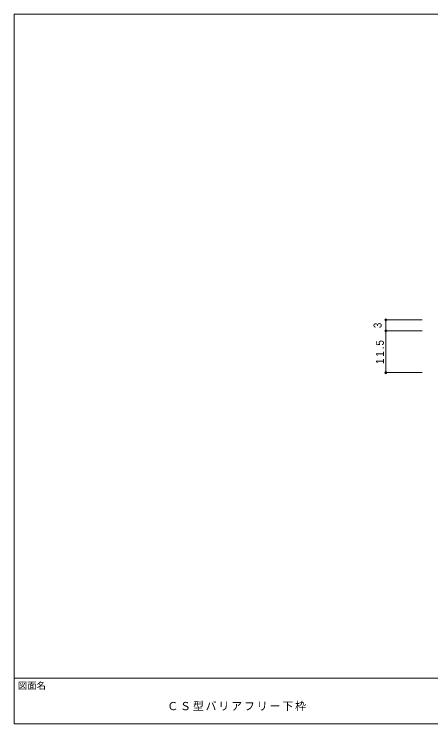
# Model space of a CAD drawing. Units: millimetres on the paper. Extents: x -141 to 141, y -98 to 98.
# Drawn here: x -141 to -26.7, y -97.5 to 97.5 of the extents above; entities that cross this region are included whole.
import ezdxf
from ezdxf.enums import TextEntityAlignment as Align

# ---------------------------------------------------------------- set-up
doc = ezdxf.new("R2010")
doc.units = ezdxf.units.MM
doc.header["$PDMODE"] = 32
doc.header["$PDSIZE"] = 0.6
for name, color, linetype, lineweight in [('0-3_寸法', 4, 'Continuous', 9), ('F-0_図面枠', 5, 'Continuous', 9), ('F-5_F-5ﾚｲﾔ', 7, 'Continuous', 9)]:
    doc.layers.add(name, color=color, linetype=linetype, lineweight=lineweight)
doc.styles.add('HGｺﾞｼｯｸM', font='')
doc.styles.get('HGｺﾞｼｯｸM').set_extended_font_data('HGｺﾞｼｯｸM')

msp = doc.modelspace()

# ---------------------------------------------------------------- linework, layer by layer
at = {"layer": '0-3_寸法'}
for p, q in [((-39.009, 10.5), (-39.009, 13.5)), ((-39.009, 13.5), (-29.009, 13.5)), ((-39.009, -1), (-39.009, 10.5)), ((-39.009, 10.5), (-29.009, 10.5)), ((-39.009, -1), (-29.009, -1))]:
    msp.add_line(p, q, dxfattribs=at)
for p in [(-39.009, 13.5), (-39.009, 10.5), (-39.009, -1)]:
    msp.add_point(p, dxfattribs=at)
at = {"layer": 'F-0_図面枠'}
for p, q in [((-141, 97.5), (141, 97.5)), ((-141, -97.5), (-141, 97.5)), ((-141, -85), (141, -85)), ((141, -97.5), (-141, -97.5))]:
    msp.add_line(p, q, dxfattribs=at)

# ---------------------------------------------------------------- texts
at = {"layer": '0-3_寸法', "color": 7, "style": 'HGｺﾞｼｯｸM', "width": 0.9}
msp.add_text('3', height=2.199, rotation=90, dxfattribs=at).set_placement((-39.509, 11.25), align=Align.BOTTOM_LEFT)
at = {"layer": '0-3_寸法', "color": 7, "insert": (-39.509, 1.375), "char_height": 2.199, "attachment_point": 7, "rotation": 90, "style": 'HGｺﾞｼｯｸM'}
msp.add_mtext('\\T1.38;\\W0.9;11.5', dxfattribs=at)
at = {"layer": 'F-0_図面枠', "color": 7, "style": 'HGｺﾞｼｯｸM'}
msp.add_text('図面名', height=1.833, dxfattribs=at).set_placement((-140, -88.5), align=Align.BOTTOM_LEFT)
at = {"layer": 'F-5_F-5ﾚｲﾔ', "insert": (-99, -94), "char_height": 2.199, "attachment_point": 7, "style": 'HGｺﾞｼｯｸM'}
msp.add_mtext('\\T1.17;ＣＳ型バリアフリー下枠', dxfattribs=at)

doc.saveas('drawing.dxf')
